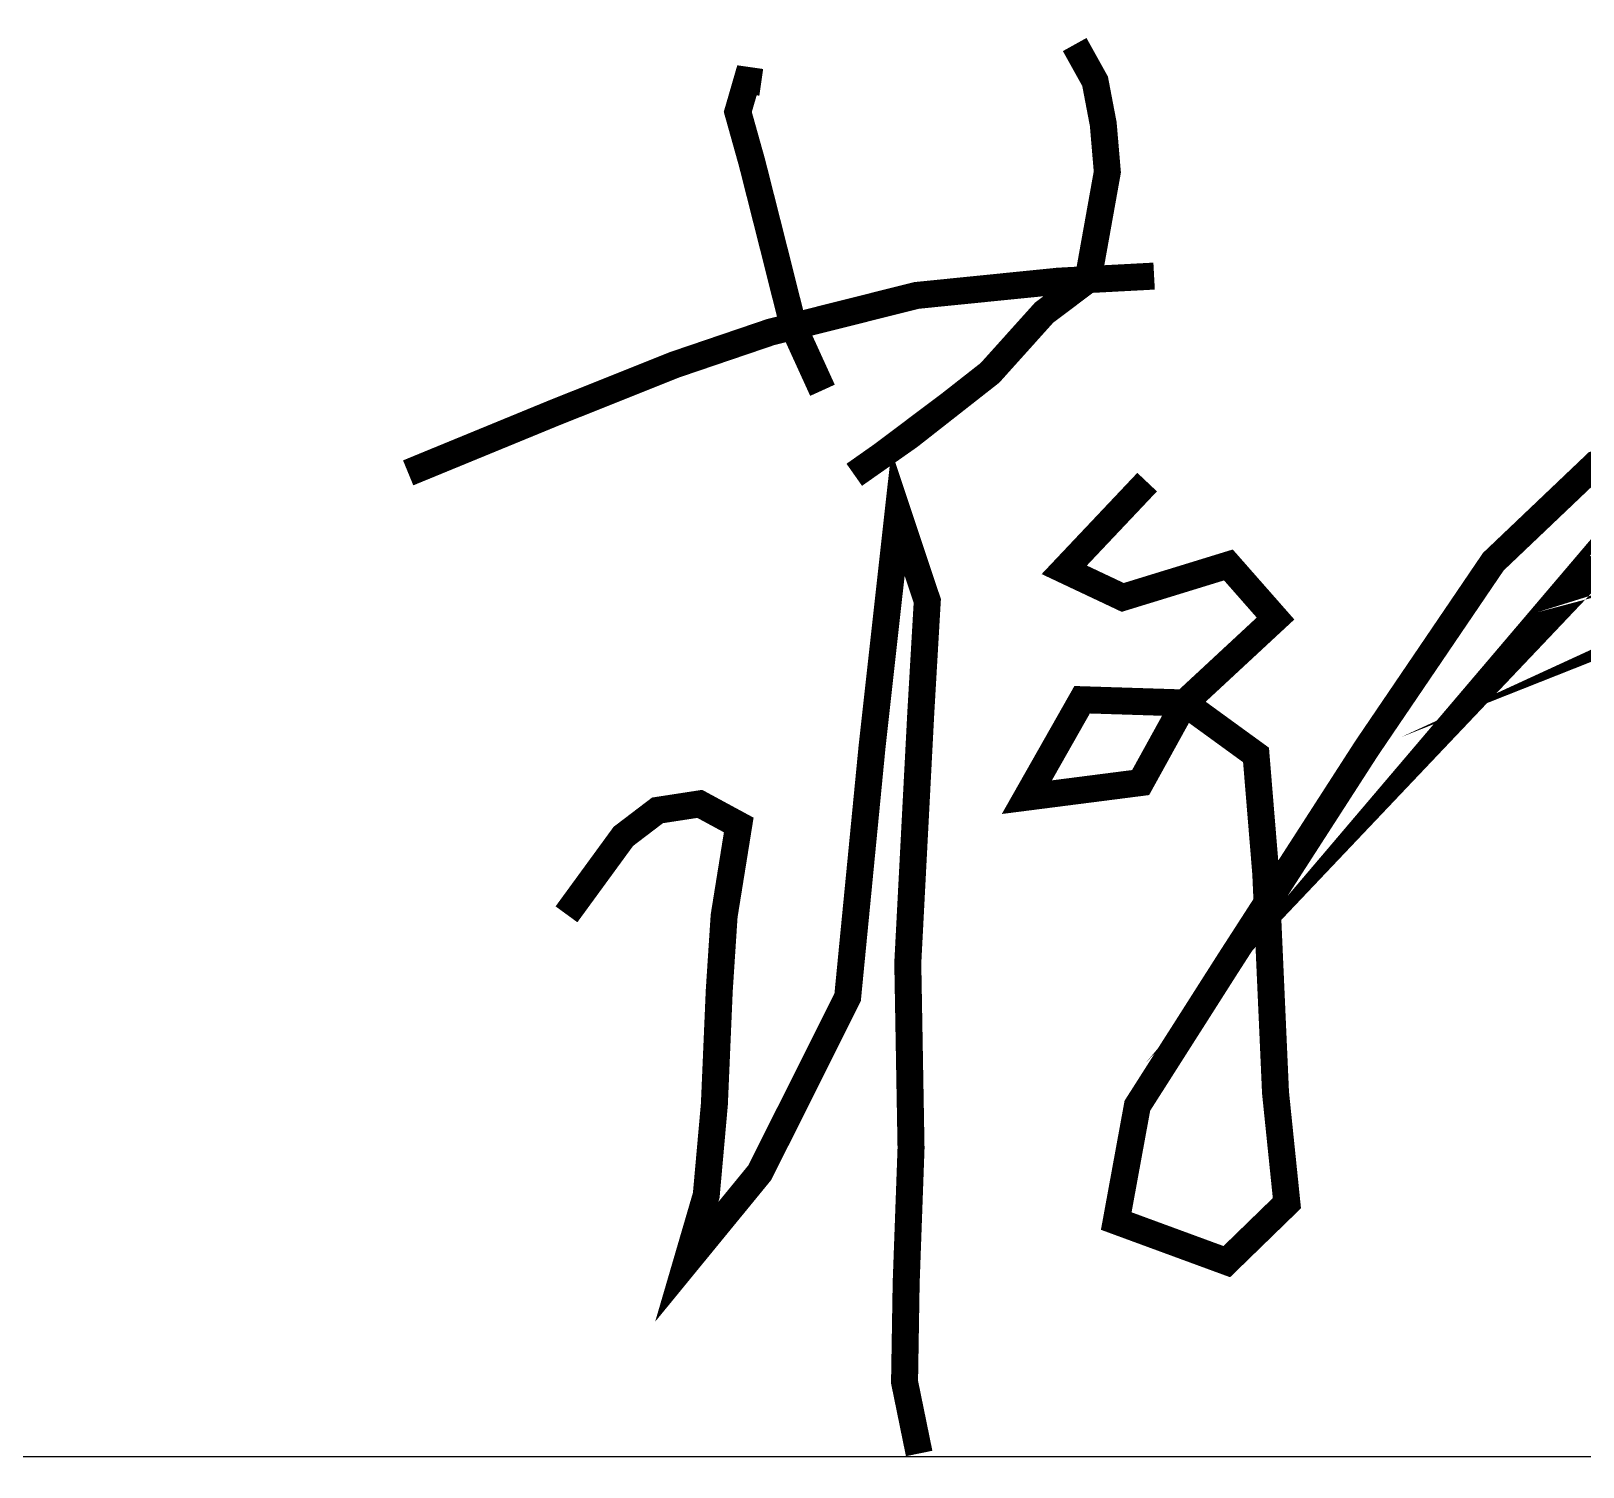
# Model space of a CAD drawing. Extents: x 69728788 to 150676229, y 20327566 to 43663798.
# Drawn here: x 75486519 to 75487669, y 20711717 to 20712781 of the extents above; entities that cross this region are included whole.
import ezdxf

# ---------------------------------------------------------------- set-up
doc = ezdxf.new("R2010")
doc.units = 0
doc.header["$LTSCALE"] = 1000
doc.header["$MEASUREMENT"] = 0
doc.layers.get('0').update_dxf_attribs({"linetype": 'CONTINUOUS'})
doc.layers.add('图框', color=253, linetype='CONTINUOUS')

msp = doc.modelspace()

# ---------------------------------------------------------------- linework, layer by layer
at = {"const_width": 20}
for points in [[(75487292.4647528, 20712771.00576598), (75487307.58699395, 20712743.80476365), (75487313.63545714, 20712712.06992333), (75487316.65968874, 20712676.55730669), (75487302.36321528, 20712596.79683675), (75487269.78193264, 20712572.28561616), (75487229.70978081, 20712527.70582993), (75487169.97795726, 20712480.85937792), (75487129.14974754, 20712452.14675866), (75487149.5638524, 20712466.50306829), (75487199.84386905, 20712504.28260393), (75487229.70978081, 20712527.70582993), (75487269.78193264, 20712572.28561616), (75487302.36321528, 20712596.79683675)], [(75487060.2390778, 20712742.97223493), (75487049.65426722, 20712744.48385186), (75487042.84974612, 20712721.06011945), (75487053.43455671, 20712683.28083701), (75487069.31285577, 20712620.56671164), (75487084.01808728, 20712562.11574193), (75487105.6047181, 20712514.78441698), (75487094.8114027, 20712538.45007946)], [(75486798.61704849, 20712453.57026124), (75486905.22554496, 20712497.39449219), (75486995.95682554, 20712533.6626641), (75487067.02843441, 20712557.84144537), (75487175.15012985, 20712585.04295411), (75487280.24651052, 20712595.62123422), (75487351.31811939, 20712599.39901053), (75487296.39236602, 20712596.4794592), (75487280.24651052, 20712595.62123422)], [(75488002.47785921, 20712457.54502885), (75488066.30409375, 20712474.3936074), (75487950.69330902, 20712438.28900409), (75487874.82430698, 20712403.38812389), (75487874.82430698, 20712403.38812389), (75488008.49870138, 20712456.34130575)], [(75487751.2137148, 20712478.61879195), (75487590.11633438, 20712289.14154884), (75487590.11633438, 20712289.14154884), (75487681.45708342, 20712385.4140617)], [(75487346.1459468, 20712446.71354657), (75487284.72869904, 20712381.72566575), (75487328.08179554, 20712361.2664243), (75487406.35978435, 20712385.33582223), (75487406.35978435, 20712385.33582223), (75487441.28467666, 20712345.62106244), (75487373.84496197, 20712283.039615), (75487341.32905643, 20712224.06933686), (75487257.02968387, 20712213.23785459), (75487297.97487676, 20712285.4470612), (75487373.84496197, 20712283.039615), (75487426.83292238, 20712244.5285783), (75487434.05879952, 20712156.67400983), (75487441.28467666, 20711994.20380136), (75487449.71396402, 20711912.36734197), (75487405.15637414, 20711869.04191928), (75487323.26490517, 20711899.12891991), (75487338.92115283, 20711984.57604218), (75487406.35978435, 20712090.48240591), (75487508.72330818, 20712249.34245789), (75487602.65754464, 20712387.74276203), (75487678.52654669, 20712459.95196864), (75487751.98764512, 20712481.61442678)], [(75486915.91000786, 20712126.43053027), (75486958.05969416, 20712184.19809812), (75486983.34972255, 20712203.45361647), (75487014.66005154, 20712208.26749606), (75487043.5635601, 20712192.6221342), (75487032.7242028, 20712125.22731358), (75487029.11180581, 20712069.86719193), (75487025.49940884, 20711985.62328634), (75487019.47802508, 20711918.22795931), (75487005.0262708, 20711868.88544035), (75487059.2187246, 20711935.07704428), (75487124.2494525, 20712065.05331234), (75487142.31360377, 20712250.38919565), (75487161.58224842, 20712423.6908864), (75487161.58224842, 20712423.6908864), (75487161.58224842, 20712423.6908864), (75487183.25987984, 20712358.70300557), (75487178.44190629, 20712275.66231668), (75487168.80812556, 20712090.32643337), (75487171.21711233, 20711953.12934593), (75487167.60363217, 20711853.24007849), (75487166.39913878, 20711779.82765518), (75487177.23849608, 20711726.87447332), (75487166.39913878, 20711779.82765518)]]:
    msp.add_lwpolyline(points, dxfattribs=at)
at = {"layer": '图框', "color": 0}
msp.add_line((75482925.05594309, 20711724.67803785), (75488603.04484348, 20711724.67803785), dxfattribs=at)

doc.saveas('drawing.dxf')
